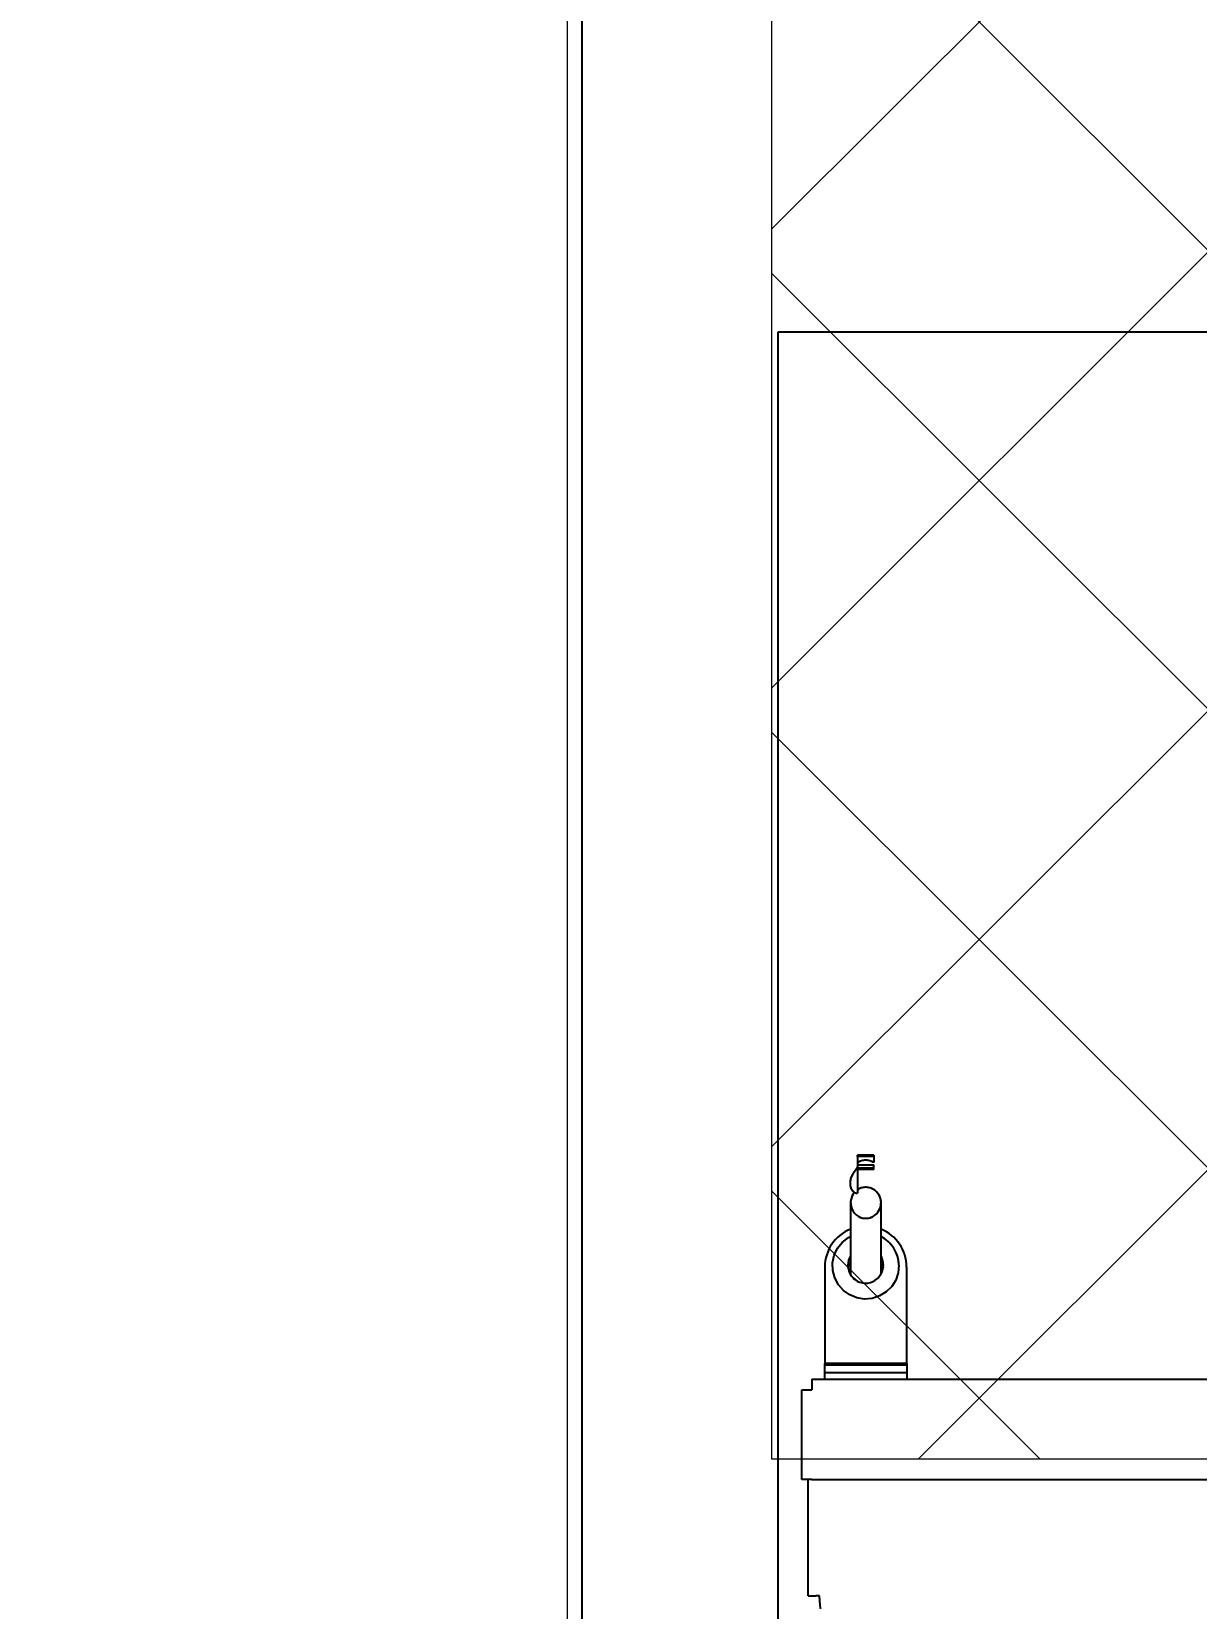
# Model space of a CAD drawing. Header units: centimetres. Extents: x 405564 to 502064, y 46284 to 60634.
# Drawn here: x 454588.97 to 454611.76, y 54263.58 to 54294.44 of the extents above; entities that cross this region are included whole.
import ezdxf
from ezdxf import colors
from ezdxf.entities.mleader import LeaderData, LeaderLine
from ezdxf.math import Vec2, Vec3
from ezdxf.xclip import XClip

# ---------------------------------------------------------------- set-up
doc = ezdxf.new("R2010")
doc.units = ezdxf.units.CM
doc.header["$XCLIPFRAME"] = 0
for name, pattern in [('3+1_3b$0$DASHED', [0.25, 0.125, -0.125]), ('SLD-2点鎖線', [12.7, 6.35, -1.27, 1.27, -1.27, 1.27, -1.27]), ('SLD-実線', [0])]:
    doc.linetypes.add(name, pattern=pattern)
for name, color, linetype in [('---___EB_draft03_cihazlar', 8, 'Continuous'), ('0-KRCN-ASMATAVAN-130426', 8, 'Continuous'), ('AS_DUV', 8, 'Continuous'), ('AS_PYZ_BINA', 8, 'Continuous')]:
    doc.layers.add(name, color=color, linetype=linetype)
for name, color, linetype, lineweight in [('0-KRCN-AYDINLATMA-130426', 8, 'Continuous', 9), ('0-KRCN-MİMARİ-220526', 8, 'Continuous', 9), ('OL_Ic', 8, 'Continuous', 9)]:
    doc.layers.add(name, color=color, linetype=linetype, lineweight=lineweight)
doc.styles.add('Normal_ITL', font='swissi.ttf')

# ---------------------------------------------------------------- blocks, each defined once
blk = doc.blocks.new('50W 60x60 cm  SIVA ALTI LED ARMATÜR')
at = {"layer": '0-KRCN-AYDINLATMA-130426'}
h = blk.add_hatch(dxfattribs=at)
h.set_pattern_fill('ANSI37', color=256, scale=0.2)
h.paths.add_polyline_path([(-2.6, 2.5943), (2.6, 2.5943), (2.6, -2.6057), (-2.6, -2.6057)])
for points in [[(-3, 2.9943), (3, 2.9943), (3, -3.007), (-3, -3.007)], [(-2.6, 2.5943), (2.6, 2.5943), (2.6, -2.6057), (-2.6, -2.6057)]]:
    blk.add_lwpolyline(points, close=True, dxfattribs=at)
blk = doc.blocks.new('G$C27E741DA')
at = {"layer": '0-KRCN-AYDINLATMA-130426', "xscale": 10, "yscale": 10, "zscale": 10}
blk.add_blockref('50W 60x60 cm  SIVA ALTI LED ARMATÜR', (16565.39, 7158.54), dxfattribs=at)
blk = doc.blocks.new('SMD Dizgi Makinesi')
at = {"layer": '---___EB_draft03_cihazlar', "linetype": 'SLD-実線'}
for p, q in [((275446.577, -39867.496), (275446.577, -39837.953)), ((275448.54, -39867.496), (275448.54, -39837.953)), ((275446.264, -39865.643), (275444.38, -39865.643)), ((275446.264, -39865.643), (275446.264, -39867.246)), ((275446.264, -39865.643), (275446.577, -39865.643)), ((275446.296, -39867.246), (275446.296, -39865.643)), ((275446.453, -39865.643), (275446.453, -39867.246)), ((275444.34, -39865.794), (275444.49, -39865.808)), ((275444.49, -39865.808), (275444.633, -39865.856)), ((275444.633, -39865.856), (275444.761, -39865.936)), ((275444.761, -39865.936), (275444.867, -39866.043)), ((275442.191, -39866.284), (275442.214, -39866.284)), ((275442.191, -39866.284), (275442.191, -39866.605)), ((275442.214, -39866.284), (275442.214, -39866.605)), ((275442.214, -39866.284), (275442.336, -39866.284)), ((275442.378, -39866.605), (275442.378, -39866.284)), ((275442.445, -39866.284), (275442.378, -39866.284)), ((275442.445, -39866.284), (275442.445, -39866.605)), ((275442.453, -39866.284), (275442.453, -39866.605)), ((275442.472, -39866.284), (275442.453, -39866.284)), ((275442.472, -39866.284), (275442.472, -39866.605)), ((275444.516, -39866.144), (275443.119, -39866.144)), ((275444.867, -39866.043), (275444.945, -39866.172)), ((275444.945, -39866.172), (275444.992, -39866.316)), ((275444.992, -39866.316), (275445.005, -39866.466)), ((275442.214, -39866.605), (275442.191, -39866.605)), ((275442.214, -39866.605), (275442.323, -39866.605)), ((275442.323, -39866.605), (275442.83, -39866.605)), ((275442.83, -39866.605), (275442.923, -39866.605)), ((275444.982, -39866.616), (275444.926, -39866.756)), ((275445.005, -39866.466), (275444.982, -39866.616)), ((275443.119, -39866.745), (275444.516, -39866.745)), ((275443.803, -39866.784), (275443.781, -39866.745)), ((275443.896, -39866.903), (275443.803, -39866.784)), ((275444.013, -39866.997), (275443.896, -39866.903)), ((275444.16, -39866.745), (275444.235, -39866.779)), ((275444.235, -39866.779), (275444.349, -39866.795)), ((275444.281, -39866.745), (275444.355, -39866.779)), ((275444.355, -39866.779), (275444.4, -39866.79)), ((275444.839, -39866.879), (275444.726, -39866.979)), ((275444.926, -39866.756), (275444.839, -39866.879)), ((275444.15, -39867.062), (275444.013, -39866.997)), ((275444.297, -39867.093), (275444.15, -39867.062)), ((275444.448, -39867.089), (275444.297, -39867.093)), ((275444.38, -39867.246), (275446.264, -39867.246)), ((275444.593, -39867.051), (275444.448, -39867.089)), ((275444.726, -39866.979), (275444.593, -39867.051)), ((275446.577, -39867.246), (275446.264, -39867.246)), ((275446.577, -39867.496), (275446.783, -39867.496)), ((275446.783, -39867.696), (275446.783, -39867.496)), ((275448.54, -39867.496), (275448.54, -39867.696)), ((275450.813, -39867.571), (275448.54, -39867.571)), ((275450.912, -39867.343), (275450.813, -39867.35)), ((275450.813, -39867.35), (275450.813, -39867.421)), ((275450.813, -39867.571), (275450.813, -39867.421)), ((275450.996, -39867.336), (275450.912, -39867.343)), ((275451.052, -39867.328), (275450.996, -39867.336)), ((275451.071, -39867.321), (275451.052, -39867.328)), ((275448.54, -39867.696), (275446.783, -39867.696))]:
    blk.add_line(p, q, dxfattribs=at)
at = {"layer": '---___EB_draft03_cihazlar', "linetype": 'SLD-2点鎖線'}
for p, q in [((275446.577, -39867.496), (275446.577, -39837.953)), ((275448.54, -39867.496), (275448.54, -39837.953)), ((275446.264, -39865.643), (275444.38, -39865.643)), ((275446.264, -39865.643), (275446.577, -39865.643)), ((275446.264, -39865.643), (275446.264, -39867.246)), ((275446.296, -39867.246), (275446.296, -39865.643)), ((275446.453, -39865.643), (275446.453, -39867.246)), ((275444.34, -39865.794), (275444.49, -39865.808)), ((275444.49, -39865.808), (275444.633, -39865.856)), ((275444.633, -39865.856), (275444.761, -39865.936)), ((275444.761, -39865.936), (275444.867, -39866.043)), ((275442.191, -39866.284), (275442.191, -39866.605)), ((275442.191, -39866.284), (275442.214, -39866.284)), ((275442.214, -39866.284), (275442.214, -39866.605)), ((275442.214, -39866.284), (275442.336, -39866.284)), ((275442.378, -39866.605), (275442.378, -39866.284)), ((275442.445, -39866.284), (275442.378, -39866.284)), ((275442.445, -39866.284), (275442.445, -39866.605)), ((275442.453, -39866.284), (275442.453, -39866.605)), ((275442.472, -39866.284), (275442.453, -39866.284)), ((275442.472, -39866.284), (275442.472, -39866.605)), ((275444.516, -39866.144), (275443.119, -39866.144)), ((275444.867, -39866.043), (275444.945, -39866.172)), ((275444.945, -39866.172), (275444.992, -39866.316)), ((275444.992, -39866.316), (275445.005, -39866.466)), ((275442.214, -39866.605), (275442.191, -39866.605)), ((275442.214, -39866.605), (275442.323, -39866.605)), ((275442.323, -39866.605), (275442.83, -39866.605)), ((275442.83, -39866.605), (275442.923, -39866.605)), ((275444.982, -39866.616), (275444.926, -39866.756)), ((275445.005, -39866.466), (275444.982, -39866.616)), ((275443.119, -39866.745), (275444.516, -39866.745)), ((275443.803, -39866.784), (275443.781, -39866.745)), ((275443.896, -39866.903), (275443.803, -39866.784)), ((275444.013, -39866.997), (275443.896, -39866.903)), ((275444.16, -39866.745), (275444.235, -39866.779)), ((275444.235, -39866.779), (275444.349, -39866.795)), ((275444.281, -39866.745), (275444.355, -39866.779)), ((275444.355, -39866.779), (275444.4, -39866.79)), ((275444.839, -39866.879), (275444.726, -39866.979)), ((275444.926, -39866.756), (275444.839, -39866.879)), ((275444.15, -39867.062), (275444.013, -39866.997)), ((275444.297, -39867.093), (275444.15, -39867.062)), ((275444.448, -39867.089), (275444.297, -39867.093)), ((275444.38, -39867.246), (275446.264, -39867.246)), ((275444.593, -39867.051), (275444.448, -39867.089)), ((275444.726, -39866.979), (275444.593, -39867.051)), ((275446.577, -39867.246), (275446.264, -39867.246)), ((275446.577, -39867.496), (275446.783, -39867.496)), ((275446.783, -39867.696), (275446.783, -39867.496)), ((275448.54, -39867.496), (275448.54, -39867.696)), ((275450.813, -39867.571), (275448.54, -39867.571)), ((275450.912, -39867.343), (275450.813, -39867.35)), ((275450.813, -39867.35), (275450.813, -39867.421)), ((275450.813, -39867.571), (275450.813, -39867.421)), ((275450.996, -39867.336), (275450.912, -39867.343)), ((275451.052, -39867.328), (275450.996, -39867.336)), ((275451.071, -39867.321), (275451.052, -39867.328)), ((275448.54, -39867.696), (275446.783, -39867.696))]:
    blk.add_line(p, q, dxfattribs=at)
at = {"layer": '---___EB_draft03_cihazlar', "color": 1, "linetype": '3+1_3b$0$DASHED', "ltscale": 150}
blk.add_lwpolyline([(275341.077, -39731.157), (275757.077, -39731.157), (275757.077, -39868.157), (275341.077, -39868.157), (275341.077, -39731.157)], dxfattribs=at)
at = {"layer": '---___EB_draft03_cihazlar', "color": 1}
blk.add_lwpolyline([(275426.077, -39731.157), (275672.077, -39731.157), (275672.077, -39868.157), (275426.077, -39868.157), (275426.077, -39731.157)], dxfattribs=at)
at = {"layer": '---___EB_draft03_cihazlar', "linetype": 'SLD-実線'}
for centre, major_axis, start_param, end_param in [((275444.389, -39866.42), (-0.801, 0), 4.723375, 5.920142), ((275444.362, -39866.421), (-0.647, 0), 4.746045, 5.826262), ((275442.609, -39866.445), (-0.319, 0), 5.738517, 6.827854), ((275443.128, -39866.444), (-0.31, 0), 4.740306, 6.846879), ((275443.119, -39866.442), (-0.307, 0), 0.855569, 4.710572), ((275444.337, -39866.447), (-0.359, 0), 1.604229, 5.226821), ((275444.461, -39866.425), (-0.342, 0), 4.892094, 5.269936), ((275444.389, -39866.469), (-0.801, 0), 0.363043, 1.559811)]:
    blk.add_ellipse(centre, major_axis=major_axis, ratio=0.969208, start_param=start_param, end_param=end_param, dxfattribs=at)
at = {"layer": '---___EB_draft03_cihazlar', "linetype": 'SLD-2点鎖線'}
for centre, major_axis, start_param, end_param in [((275444.389, -39866.42), (-0.801, 0), 4.723375, 5.920142), ((275444.362, -39866.421), (-0.647, 0), 4.746045, 5.826262), ((275442.609, -39866.445), (-0.319, 0), 5.738517, 6.827854), ((275443.128, -39866.444), (-0.31, 0), 4.740306, 6.846879), ((275443.119, -39866.442), (-0.307, 0), 0.855569, 4.710572), ((275444.337, -39866.447), (-0.359, 0), 1.604229, 5.226821), ((275444.461, -39866.425), (-0.342, 0), 4.892094, 5.269936), ((275444.389, -39866.469), (-0.801, 0), 0.363043, 1.559811)]:
    blk.add_ellipse(centre, major_axis=major_axis, ratio=0.969208, start_param=start_param, end_param=end_param, dxfattribs=at)
at = {"layer": '---___EB_draft03_cihazlar', "linetype": 'SLD-実線'}
blk.add_open_spline([(275442.923, -39866.605), (275442.929, -39866.607), (275442.941, -39866.612), (275442.937, -39866.645), (275442.908, -39866.686), (275442.855, -39866.722), (275442.788, -39866.744), (275442.71, -39866.747), (275442.63, -39866.73), (275442.556, -39866.694), (275442.497, -39866.653), (275442.454, -39866.62), (275442.429, -39866.606), (275442.419, -39866.605), (275442.417, -39866.605)], degree=3, knots=[0, 0, 0, 0, 0.092756, 0.185662, 0.274898, 0.358095, 0.443333, 0.52935, 0.620339, 0.711524, 0.798489, 0.881363, 0.968399, 1, 1, 1, 1], dxfattribs=at)
at = {"layer": '---___EB_draft03_cihazlar', "linetype": 'SLD-2点鎖線'}
blk.add_open_spline([(275442.923, -39866.605), (275442.929, -39866.607), (275442.941, -39866.612), (275442.937, -39866.645), (275442.908, -39866.686), (275442.855, -39866.722), (275442.788, -39866.744), (275442.71, -39866.747), (275442.63, -39866.73), (275442.556, -39866.694), (275442.497, -39866.653), (275442.454, -39866.62), (275442.429, -39866.606), (275442.419, -39866.605), (275442.417, -39866.605)], degree=3, knots=[0, 0, 0, 0, 0.092756, 0.185662, 0.274898, 0.358095, 0.443333, 0.52935, 0.620339, 0.711524, 0.798489, 0.881363, 0.968399, 1, 1, 1, 1], dxfattribs=at)
blk = doc.blocks.new('A$Ca63a641c')
at = {"layer": 'AS_PYZ_BINA'}
ml = blk.add_multileader_mtext('Standard', dxfattribs=at)
ml.set_content('EST boyalı panel çit ve panel çit kapı (AS 51.101)', color=256, style='Normal_ITL')
ml.set_leader_properties()
ml.build(insert=Vec2(0, 0))
ml.multileader.update_dxf_attribs({"dogleg_length": 0.379, "arrow_head_size": 17.043, "scale": 75})
ctx = ml.context
ctx.base_point, ctx.scale, ctx.char_height, ctx.arrow_head_size, ctx.landing_gap_size, ctx.plane_origin = Vec3(140.513, 464.302), 75, 20, 17.043, 14.202, Vec3(92.505, 620.113)
notes = []
notes.append((ctx, [(0, (1, 1, 0), (112.109, 464.302), (1, 0), 28.404, [(0, [(68.504, 410)], 0, [])])]))
ctx.mtext.insert, ctx.mtext.width, ctx.mtext.flow_direction = Vec3(154.715, 477.513), 604.56338, 5
for ctx, leaders in notes:
    for number, flags, end, landing, length, lines in leaders:
        leader = LeaderData()
        leader.index, (leader.has_last_leader_line, leader.has_dogleg_vector, leader.attachment_direction) = number, flags
        leader.last_leader_point, leader.dogleg_vector, leader.dogleg_length = Vec3(end), Vec3(landing), length
        for number, points, colour, breaks in lines:
            line = LeaderLine()
            line.index, line.vertices, line.color, line.breaks = number, Vec3.list(points), colors.encode_raw_color(colour), breaks
            leader.lines.append(line)
        ctx.leaders.append(leader)
blk = doc.blocks.new('A$C85dec720')
at = {"layer": 'OL_Ic'}
blk.add_blockref('A$Ca63a641c', (5315.078, 5344.253, 28.4), dxfattribs=at)
blk = doc.blocks.new('A$C6A10300A')
at = {"layer": '---___EB_draft03_cihazlar', "rotation": 270}
blk.add_blockref('SMD Dizgi Makinesi', (56407.668, 269080.624), dxfattribs=at)
at = {"layer": 'AS_DUV'}
ref = blk.add_blockref('A$C85dec720', (28900.964, -17748.984), dxfattribs=dict(at, rotation=105.0255580063709))
XClip(ref).set_block_clipping_path([(6220.3367769278, 6783.7313721173), (4126.4071464743, -1017.0000000052), (7354.8298234051, -1883.5969356479), (9448.7594538586, 5917.1344364745)])

msp = doc.modelspace()

# ---------------------------------------------------------------- linework, layer by layer
at = {"layer": '0-KRCN-ASMATAVAN-130426'}
msp.add_line((454599.746, 53542.563), (454599.746, 54322.563), dxfattribs=at)

# ---------------------------------------------------------------- block references
at = {"layer": '0-KRCN-AYDINLATMA-130426'}
msp.add_blockref('G$C27E741DA', (438064.066, 47134.016), dxfattribs=at)

# ---------------------------------------------------------------- next in the draw order: block references
at = {"layer": '0-KRCN-MİMARİ-220526'}
msp.add_blockref('A$C6A10300A', (438064.066, 60634.016), dxfattribs=at)

doc.saveas('drawing.dxf')
